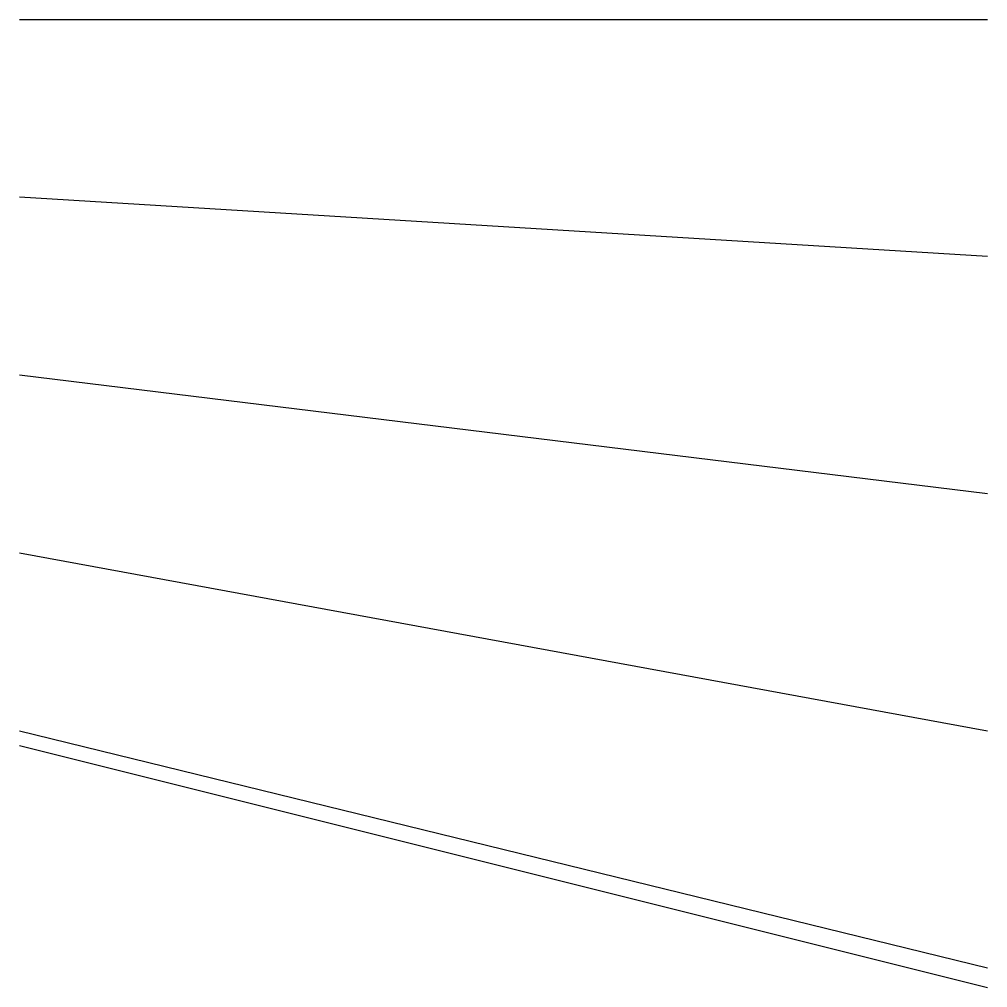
# Model space of a CAD drawing. Units: millimetres at full size, sheet at 1:100. Extents: x -15551 to 8939, y -21857 to 2633.
import ezdxf

# ---------------------------------------------------------------- set-up
doc = ezdxf.new("R2010")
doc.units = ezdxf.units.MM
doc.header["$LTSCALE"] = 100
doc.layers.add('0-0', color=7, linetype='Continuous')

msp = doc.modelspace()

# ---------------------------------------------------------------- linework, layer by layer
at = {"layer": '0-0'}
for p, q in [((-15551, 2632.7), (8938.8, 2632.7)), ((8938.8, -3367.3), (-15551, -1867.3)), ((8938.8, -9367.3), (-15551, -6367.3)), ((8938.8, -15367.3), (-15551, -10867.3)), ((8938.8, -21367.3), (-15551, -15367.3)), ((-15551, -15734.7), (8938.8, -21857.1))]:
    msp.add_line(p, q, dxfattribs=at)

doc.saveas('drawing.dxf')
